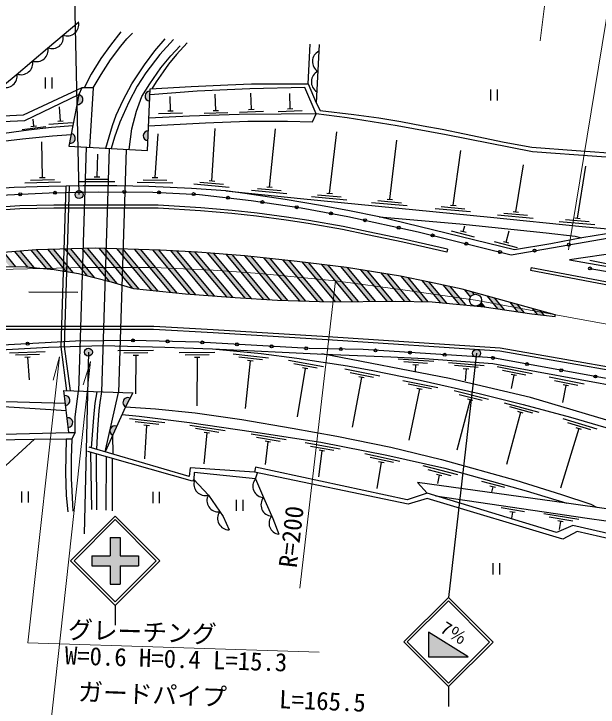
# Model space of a CAD drawing. Units: millimetres at full size, sheet at 1:1000; details may follow other scales. Extents: x 40000 to 680000, y 20000 to 380000.
# Drawn here: x 422678 to 481634, y 260226 to 330182 of the extents above; entities that cross this region are included whole.
import ezdxf
from ezdxf.enums import TextEntityAlignment as Align

# ---------------------------------------------------------------- set-up
doc = ezdxf.new("R2010")
doc.units = ezdxf.units.MM
doc.header["$LTSCALE"] = 1000
doc.linetypes.add('CHAIN', pattern=[18.5, 12, -1.5, 3.5, -1.5])
for name, color, linetype, lineweight in [('M-BGD', 7, 'Continuous', 25), ('M-BMK', 2, 'CHAIN', 13), ('M-BMK-SRVR', 3, 'Continuous', 25), ('M-STR-HTXT', 7, 'Continuous', 13), ('M-STR-STRC', 7, 'Continuous', 25)]:
    doc.layers.add(name, color=color, linetype=linetype, lineweight=lineweight)
doc.styles.add('ＭＳ ゴシック', font='')
doc.styles.get('ＭＳ ゴシック').set_extended_font_data('MS Gothic')

msp = doc.modelspace()

# ---------------------------------------------------------------- hatches: boundary and pattern name
at = {"layer": 'M-BGD'}
for points in [[(429235, 322031), (429043, 321050, 1)], [(436388, 321385), (436432, 322384, 1)], [(436211, 317389), (436256, 318388, 0.41421), (435734, 317910, 0.41421)], [(428466, 318106), (428274, 317124, 0.41421), (428861, 317519, 0.41421)], [(427783, 291667), (427905, 290674, 1)], [(433957, 290516), (434409, 291408, 1)], [(428058, 289433), (428180, 288440, 0.41421), (428615, 288998, 0.41421)], [(432653, 287655), (433068, 288565, 1)]]:
    msp.add_hatch(color=256, dxfattribs=at).paths.add_polyline_path(points)
at = {"layer": 'M-STR-STRC'}
for points in [[(429593, 312159, 0.41421), (429041, 312281, 0.41421), (428918, 311729, 1)], [(426671, 306411), (426098, 306396), (427937, 304189), (428613, 304080)], [(428389, 306458), (427817, 306442), (430045, 303768), (430791, 303576)], [(430108, 306504), (429535, 306489), (432283, 303191), (432490, 303138), (433056, 302967)], [(431870, 306499), (431271, 306515), (434621, 302494), (434739, 302459), (435283, 302403)], [(433667, 306451), (433068, 306467), (436565, 302270), (437206, 302204)], [(435464, 306403), (434865, 306419), (438488, 302072), (439129, 302005)], [(421655, 306104), (421106, 306060), (422257, 304679), (422851, 304669)], [(423303, 306235), (422754, 306191), (424051, 304635), (424687, 304574)], [(424952, 306365), (424923, 306364), (424402, 306322), (425959, 304453), (426595, 304393)], [(437261, 306355), (436662, 306371), (440398, 301888), (441020, 301845)], [(439106, 306251), (438489, 306288), (442264, 301758), (442887, 301714)], [(440955, 306140), (440339, 306177), (444131, 301627), (444753, 301584)], [(442832, 305998), (442205, 306047), (445992, 301502), (446612, 301462)], [(444712, 305850), (444085, 305899), (447850, 301381), (448470, 301341)], [(446608, 305683), (445988, 305750), (445966, 305751), (449696, 301275), (450297, 301257)], [(448537, 305477), (447894, 305546), (451499, 301220), (452100, 301202)], [(450466, 305271), (449823, 305340), (453302, 301165), (453903, 301147)], [(452409, 305049), (451758, 305127), (455087, 301132), (455668, 301138)], [(454361, 304815), (453710, 304893), (456829, 301151), (457409, 301157)], [(456316, 304578), (456252, 304589), (455663, 304659), (458570, 301170), (459151, 301176)], [(458343, 304254), (457667, 304362), (460312, 301189), (460892, 301196)], [(460370, 303931), (459694, 304039), (462075, 301182), (462670, 301170)], [(462432, 303565), (461723, 303713), (463862, 301146), (464458, 301135)], [(464561, 303120), (463851, 303268), (465702, 301048), (466338, 300987)], [(466709, 302651), (465993, 302807), (467610, 300866), (468246, 300806)], [(468914, 302113), (468155, 302321), (468752, 301605, -0.19498), (469115, 301872)], [(471191, 301489), (470432, 301697), (471494, 300424), (472163, 300324)], [(469480, 300731, 0.19498), (469808, 301040), (470156, 300623), (470127, 300627), (469519, 300685)], [(473469, 300865), (472710, 301073), (473500, 300125), (474169, 300025)], [(475746, 300242), (474987, 300450), (475490, 299846), (476138, 299771)], [(430540, 296262, 0.41421), (429988, 296385, 0.41421), (429866, 295832, 1)], [(469711, 296144, 0.41421), (469158, 296266, 0.41421), (469036, 295714, 1)], [(430536, 275496), (432396, 275496), (432397, 277356), (433397, 277356), (433396, 275496), (435256, 275496), (435256, 274496), (433396, 274496), (433395, 272636), (432395, 272636), (432396, 274496), (430536, 274496)], [(464526, 267798), (468526, 265298), (464526, 265298)]]:
    msp.add_hatch(color=256, dxfattribs=at).paths.add_polyline_path(points)

# ---------------------------------------------------------------- linework, layer by layer
at = {"layer": 'M-BGD'}
for p, q in [((452384, 323131), (452561, 327130)), ((453493, 327107), (453181, 321217)), ((425843, 323773), (425843, 322655)), ((426509, 323773), (426509, 322655)), ((430690, 322701), (430317, 316714)), ((470770, 322555), (470770, 321437)), ((471436, 322555), (471436, 321437)), ((438481, 320393), (438443, 321848)), ((443057, 320424), (442983, 322082)), ((446646, 320557), (446586, 322186)), ((450554, 320624), (450532, 322151)), ((427383, 319363), (427288, 320816)), ((438201, 320384), (438761, 320402)), ((442777, 320415), (443337, 320433)), ((446366, 320548), (446925, 320566)), ((449362, 320345), (451761, 320423)), ((450274, 320615), (450834, 320633)), ((437289, 320114), (439688, 320192)), ((441866, 320145), (444264, 320223)), ((445454, 320278), (447853, 320356)), ((424682, 318845), (424620, 319542)), ((426203, 319038), (428597, 319209)), ((427103, 319343), (427662, 319383)), ((423518, 318527), (425902, 318807)), ((424404, 318813), (424960, 318878)), ((442664, 313335), (442978, 318608)), ((448479, 312706), (449093, 318564)), ((436930, 313659), (437231, 318092)), ((454535, 312066), (455263, 318294)), ((425561, 313662), (425515, 317272)), ((460609, 311472), (461323, 317429)), ((429977, 316733), (429215, 292115)), ((432298, 316604), (431537, 292041)), ((434011, 316509), (433252, 291986)), ((467017, 310864), (467769, 316408)), ((431077, 313749), (431141, 316025)), ((473322, 310207), (474099, 314941)), ((479548, 309560), (480388, 314802)), ((424368, 313389), (426767, 313454)), ((425281, 313654), (425841, 313669)), ((429876, 313513), (432276, 313505)), ((430797, 313750), (431357, 313748)), ((435726, 313441), (438126, 313397)), ((436650, 313664), (437210, 313654)), ((423774, 313133), (427373, 313230)), ((427445, 296594), (427941, 312805)), ((427796, 296603), (428291, 312812)), ((429275, 313275), (432875, 313263)), ((435122, 313212), (438721, 313146)), ((440828, 313018), (444414, 312695)), ((441447, 313203), (443838, 312988)), ((442385, 313360), (442943, 313309)), ((448200, 312731), (448757, 312681)), ((446643, 312389), (450228, 312067)), ((447262, 312575), (449652, 312360)), ((454256, 312091), (454814, 312041)), ((452699, 311749), (456285, 311427)), ((453318, 311935), (455709, 311720)), ((459392, 311340), (461783, 311125)), ((460330, 311497), (460888, 311447)), ((458773, 311155), (462359, 310832)), ((465800, 310732), (468190, 310517)), ((466738, 310889), (467296, 310839)), ((465181, 310547), (468767, 310225)), ((472106, 310076), (474496, 309861)), ((473044, 310232), (473601, 310182)), ((471487, 309890), (475072, 309568)), ((477713, 309243), (481298, 308920)), ((478332, 309428), (480722, 309213)), ((479269, 309585), (479827, 309534)), ((468031, 308222), (468191, 308803)), ((466809, 308300), (469128, 307681)), ((467760, 308294), (468301, 308150)), ((472362, 307136), (472671, 308295)), ((471140, 307213), (473459, 306594)), ((472091, 307208), (472632, 307064)), ((466441, 306442), (466375, 306150)), ((480786, 305336), (483140, 304869)), ((474869, 304602), (474813, 304307)), ((425839, 296081), (422242, 295945)), ((428035, 292153), (427445, 296594)), ((428389, 292141), (427796, 296603)), ((436782, 296217), (433182, 296178)), ((436185, 295971), (433785, 295945)), ((442967, 296009), (439367, 295970)), ((425249, 295819), (422851, 295728)), ((424339, 295544), (423779, 295523)), ((424059, 295533), (424216, 293262)), ((435267, 295721), (434707, 295715)), ((434987, 295718), (434958, 291853)), ((442369, 295763), (439970, 295737)), ((441452, 295513), (440892, 295507)), ((441172, 295510), (441140, 290645)), ((448379, 295434), (444802, 295841)), ((447755, 295263), (445371, 295535)), ((465041, 295098), (461449, 295339)), ((446536, 295161), (446024, 290374)), ((446814, 295129), (446258, 295192)), ((453920, 294548), (450382, 295213)), ((453286, 294423), (450927, 294867)), ((464426, 294898), (462031, 295059)), ((463492, 294721), (462933, 294758)), ((463212, 294739), (463185, 294125)), ((470136, 294680), (466548, 294977)), ((469518, 294490), (467126, 294688)), ((474988, 293853), (471458, 294559)), ((452062, 294409), (451265, 289511)), ((452338, 294357), (451787, 294461)), ((459612, 293622), (456082, 294328)), ((458976, 293504), (456623, 293975)), ((468581, 294327), (468023, 294373)), ((468302, 294350), (468203, 293154)), ((474353, 293735), (471999, 294206)), ((457753, 293504), (456816, 288460)), ((458027, 293450), (457478, 293559)), ((465464, 292452), (461934, 293158)), ((473404, 293680), (472854, 293790)), ((473129, 293735), (472861, 292382)), ((480226, 292812), (476696, 293518)), ((479591, 292694), (477237, 293165)), ((464829, 292335), (462475, 292805)), ((478367, 292694), (478028, 290981)), ((478641, 292639), (478092, 292749)), ((431888, 285976), (433252, 291986)), ((463605, 292335), (462549, 287178)), ((463879, 292280), (463330, 292389)), ((470588, 291255), (467097, 292135)), ((469947, 291169), (467620, 291755)), ((468725, 291229), (467385, 286153)), ((468997, 291161), (468454, 291298)), ((475670, 289966), (472193, 290899)), ((475028, 289890), (472710, 290512)), ((473807, 289969), (472404, 284720)), ((474077, 289896), (473537, 290041)), ((437915, 288913), (434338, 289317)), ((437292, 288742), (434907, 289011)), ((481533, 288272), (478089, 289319)), ((436351, 288607), (435794, 288669)), ((436073, 288638), (435848, 285280)), ((444004, 288096), (440448, 288656)), ((443374, 287952), (441003, 288326)), ((479671, 288336), (477827, 282305)), ((480889, 288217), (478593, 288915)), ((479939, 288255), (479403, 288417)), ((432701, 285739), (432653, 287655)), ((442151, 287902), (441862, 284789)), ((442428, 287858), (441874, 287945)), ((450166, 287182), (446614, 287771)), ((415629, 278976), (424773, 287255)), ((449535, 287043), (447167, 287436)), ((448312, 287003), (448031, 284703)), ((448588, 286957), (448035, 287049)), ((455601, 286243), (452058, 286880)), ((454968, 286113), (452606, 286537)), ((454021, 286040), (453469, 286139)), ((430529, 280182), (430461, 285926)), ((431062, 280125), (431023, 285768)), ((432003, 280106), (432013, 285488)), ((453745, 286089), (453407, 283466)), ((461618, 285018), (458100, 285786)), ((460980, 284912), (458635, 285423)), ((432582, 285328), (432601, 280020)), ((459757, 284933), (459315, 282280)), ((460030, 284873), (459483, 284993)), ((447074, 284426), (446970, 283937)), ((467461, 283652), (463977, 284558)), ((466820, 283571), (464498, 284175)), ((447054, 283246), (447278, 283873)), ((465869, 283570), (465328, 283711)), ((465599, 283641), (465411, 282793)), ((472215, 282384), (469892, 282988)), ((423455, 281978), (423455, 280860)), ((424122, 281978), (424122, 280860)), ((436689, 281935), (436689, 280817)), ((437356, 281935), (437356, 280817)), ((471264, 282383), (470722, 282524)), ((470993, 282453), (470877, 281920)), ((445121, 281150), (445121, 280032)), ((445787, 281150), (445787, 280032)), ((474218, 279946), (471850, 280335)), ((473271, 279858), (472719, 279949)), ((472995, 279904), (472904, 279308)), ((479700, 279144), (476147, 279728)), ((479069, 279005), (476700, 279394)), ((478122, 278917), (477569, 279008)), ((477846, 278962), (477696, 278142)), ((471000, 274743), (471000, 273625)), ((471667, 274743), (471667, 273625))]:
    msp.add_line(p, q, dxfattribs=at)
for points in [[(417596, 319649), (422911, 324044), (426083, 326721), (429225, 329361)], [(433473, 328381), (432435, 327014), (431468, 325683), (430489, 324080), (429770, 322713)], [(430690, 322701), (431494, 324076), (432435, 325546), (433456, 326936), (434085, 327654), (434646, 328228)], [(431961, 316623), (432644, 318920), (433004, 319967), (433700, 321462), (434591, 323134), (435865, 325043), (436898, 326459), (437961, 327669)], [(438781, 327599), (437414, 326092), (435997, 324225), (435127, 322881), (434284, 321261), (433357, 319264), (432821, 317754), (432491, 316594)], [(434311, 316493), (434591, 318587), (435039, 320360), (435575, 321859), (436394, 323116), (437522, 324732), (438511, 325958), (439462, 326962)], [(440170, 327242), (439083, 326069), (438285, 325103), (437732, 324342), (437033, 323337), (436614, 322627)], [(429523, 322701), (423627, 319955), (417596, 319649), (413351, 316743), (412987, 315974)], [(430690, 322701), (429523, 322701), (429235, 322031), (428217, 316831), (436167, 316390), (436442, 322617)], [(488010, 315320), (474998, 316270), (466287, 317969), (461371, 318892), (456308, 319702), (453189, 320093), (452051, 322741), (446483, 322627), (441166, 322369), (436416, 322027)], [(436442, 322617), (440572, 322858), (444276, 323016), (446646, 323117), (452384, 323131), (453181, 321217), (453595, 320447), (456974, 320041), (459501, 319677), (461717, 319311), (463962, 318897), (465908, 318541), (468148, 318067), (472157, 317240), (474939, 316716), (479430, 316410), (484098, 316048), (488035, 315741)], [(412987, 315974), (415682, 317879), (417839, 319144), (423768, 319420), (429235, 322031)], [(436278, 318885), (442021, 319186), (446298, 319348), (450280, 319363), (452816, 319275), (453189, 320093)], [(453189, 320093), (449660, 320071), (445413, 320012), (440414, 319864), (436312, 319670)], [(414440, 317001), (417643, 317585), (420911, 318047), (424143, 318474), (426478, 318757), (428625, 318914)], [(412987, 315974), (415953, 316630), (419270, 317081), (423539, 317563), (426576, 317874), (428445, 317997)], [(517810, 307146), (504655, 309811), (496957, 308025), (492791, 307448), (488912, 306854), (478728, 305366), (482767, 304643), (492428, 302961), (502290, 301178), (513070, 299289), (520290, 297986), (528793, 298218), (530032, 304513), (532504, 317380)], [(483729, 308202), (479973, 307576), (476864, 306991), (473192, 306366), (459552, 309703), (456536, 310300), (453629, 310843), (450057, 311438), (446222, 312016), (444077, 312314), (440610, 312559), (436302, 312752), (433072, 312822), (429675, 312840), (426207, 312770), (422716, 312647), (417585, 312332)], [(389774, 310358), (391782, 308445), (395184, 308798), (398350, 309392), (401688, 309965), (406826, 310669), (411325, 311138), (416152, 311558), (421321, 311881), (426226, 312111), (431180, 312237), (436716, 312194), (441405, 311961), (446636, 311353), (451680, 310600), (456385, 309729), (463471, 308179), (472871, 305873), (482747, 307597), (492478, 309234)], [(444077, 312314), (451600, 311562), (463235, 310397), (470775, 309666), (480012, 308735), (483344, 308421), (483729, 308202)], [(466441, 306442), (461983, 307453), (458438, 308187), (455899, 308723), (452428, 309315), (450199, 309676), (447213, 310072), (444693, 310338), (441549, 310614), (437233, 310872), (426723, 310890), (423275, 310802), (416837, 310368), (412908, 310032), (407800, 309452), (407045, 309347)], [(466375, 306150), (461920, 307160), (458377, 307893), (455843, 308428), (452379, 309019), (450155, 309379), (447177, 309774), (444665, 310040), (441527, 310314), (437224, 310572), (426727, 310590), (423289, 310502), (416860, 310069), (412938, 309734), (407837, 309154), (407225, 309069)], [(459552, 309703), (467663, 308989), (476401, 308078), (479330, 307762), (479973, 307576)], [(474869, 304602), (490963, 301566), (515502, 297097)], [(480825, 304497), (520247, 297608), (528782, 297778), (528793, 298218)], [(474813, 304307), (490908, 301271), (515449, 296801)], [(390493, 293832), (394648, 294868), (399762, 296051), (403307, 296718), (408258, 297484), (412752, 298039), (417378, 298477), (420949, 298678), (426956, 298667), (436791, 298660), (442802, 298326), (454348, 297628), (471764, 296493), (490553, 293186), (508300, 290017), (531875, 282484), (546619, 279466), (557432, 279297)], [(390565, 293541), (394718, 294577), (399823, 295758), (403357, 296423), (408299, 297187), (412785, 297740), (417401, 298178), (420957, 298378), (426955, 298367), (436782, 298360), (442784, 298026), (454329, 297329), (471728, 296195), (490501, 292890), (508228, 289725), (531799, 282193), (546587, 279166), (557428, 278997)], [(548366, 275811), (546788, 277790), (533836, 279019), (531942, 279728), (530636, 280020), (515670, 285794), (507751, 288813), (491490, 291743), (471025, 295469), (457913, 296304), (452471, 296419), (441344, 297046), (434693, 297232), (428902, 297157), (422153, 296800), (416634, 296408), (410044, 295661), (402620, 294554), (394873, 293248), (391450, 292380), (389035, 291536), (387512, 289858), (386716, 288479)], [(391824, 291912), (393713, 292309), (401842, 293896), (407596, 294791), (413760, 295655), (419465, 296167), (426179, 296560), (431629, 296706), (437913, 296548), (442730, 296396), (453984, 295850), (460732, 295578), (464128, 295395), (471004, 294911), (488617, 291668), (508024, 288250), (530654, 279558), (531916, 279347)], [(442730, 296396), (447635, 295897), (451240, 295434), (453888, 295047), (456331, 294660), (458889, 294185), (463689, 293227), (469634, 291860), (474061, 290771), (478850, 289491), (487360, 286980), (495921, 284435), (505380, 281630), (514389, 277902)], [(514401, 278721), (505291, 282485), (493701, 285926), (484680, 288560), (474810, 291476), (466626, 293376), (453770, 295861)], [(391824, 291912), (392422, 286915), (399370, 287195), (408370, 287446), (428241, 287944)], [(428241, 287944), (427722, 292163), (434678, 291940), (433957, 290516), (431888, 285976)], [(428852, 287939), (428865, 289504), (429187, 292116)], [(431044, 292056), (430839, 290889), (430703, 289457), (430483, 286385)], [(431049, 286221), (431142, 288285), (431299, 290126), (431394, 290963), (431562, 292040)], [(427973, 290122), (420541, 290595), (408275, 291343), (419372, 291124), (427877, 290905)], [(433957, 290516), (436984, 290341), (440987, 289913), (445666, 289238), (450756, 288382), (455273, 287552), (460726, 286454), (465827, 285210), (473321, 283113), (477925, 281683), (480890, 280708), (481457, 280393)], [(433611, 289757), (435315, 289594), (440403, 288961), (446852, 288003), (453648, 286955), (460300, 285667), (466152, 284326), (474364, 282061), (478462, 280819)], [(428241, 287944), (428852, 287939), (428531, 287307)], [(389272, 278473), (388557, 285537), (392525, 286541), (408932, 287000), (424773, 287255), (427961, 287305), (427877, 283916), (427961, 281572), (428130, 279937)], [(427961, 287305), (428531, 287307), (428461, 285364), (428451, 283283), (428514, 282067), (428620, 280014)], [(446970, 283937), (440451, 284374), (440377, 283501), (430270, 286448)], [(447054, 283246), (440862, 283896), (440839, 283212), (440709, 283033), (430144, 286016)], [(506856, 270469), (499592, 274378), (489989, 277105), (489754, 276347), (488790, 276350), (479065, 278557), (477430, 277831), (464397, 281800), (462352, 281156), (447074, 284426)], [(506682, 269995), (499403, 273912), (490199, 276542), (489799, 275094), (488903, 275243), (488945, 275788), (479530, 277951), (478063, 277166), (464399, 281276), (462461, 280714), (446970, 283937)], [(440839, 283212), (442309, 281626), (443783, 279453), (444400, 278123)], [(447054, 283246), (447869, 281393), (448818, 279249), (449401, 277673)], [(516009, 282442), (516050, 279393), (514855, 275788), (514360, 275912), (508678, 276676), (498768, 278077), (487450, 279539), (478449, 280821), (463416, 282882), (464397, 281800)], [(465232, 281545), (480536, 279295), (495865, 277133), (508775, 275292), (514195, 274574)]]:
    msp.add_lwpolyline(points, dxfattribs=at)
for centre in [(423320, 311974), (426817, 312126), (433816, 312217), (437315, 312164), (440811, 311991), (444292, 311626), (447764, 311185), (451226, 310668), (454670, 310046), (458101, 309353), (461520, 308606), (464931, 307821), (468330, 306987), (475226, 306300), (478677, 306887), (471729, 306153), (480825, 304497), (434693, 297232), (424057, 296901), (438191, 297134), (441690, 297027), (445184, 296830), (448679, 296633), (452173, 296436), (455672, 296352), (459170, 296224), (462663, 296002), (466156, 295779), (471025, 295469), (474468, 294842), (477912, 294215), (481355, 293588)]:
    msp.add_circle(centre, 150, dxfattribs=at)
for centre, radius, start, end in [((428057, 329130), 1171, 249.42153, 10.89761), ((426540, 327801), 1130, 248.19804, 12.12694), ((424970, 326531), 1171, 249.42153, 10.89761), ((453973, 325355), 1171, 116.2312, 237.70727), ((423409, 325213), 1171, 249.42153, 10.89761), ((421832, 323923), 1182, 249.78476, 9.45441), ((453865, 323314), 1171, 116.2312, 237.70727), ((429139, 321540), 500, 258.91944, 78.91944), ((436410, 321884), 500, 87.47213, 267.47213), ((436234, 317888), 500, 87.47213, 267.47213), ((428370, 317615), 500, 258.91944, 78.91944), ((427844, 291170), 500, 277.00632, 97.00632), ((434183, 290962), 500, 63.12571, 243.12571), ((428119, 288937), 500, 277.00632, 97.00632), ((432861, 288110), 500, 65.50184, 245.50184), ((441980, 282715), 1137, 158.8411, 286.79722), ((447922, 282512), 1137, 139.74879, 267.70491), ((443295, 281061), 1137, 150.16711, 278.12323), ((448742, 280642), 1135, 139.68783, 268.04442), ((444370, 279260), 1137, 143.55497, 271.51109), ((449533, 278774), 1108, 138.53123, 263.15152)]:
    msp.add_arc(centre, radius, start, end, dxfattribs=at)
at = {"layer": 'M-BMK'}
msp.add_lwpolyline([(381887, 298055), (389290, 299842), (398924, 301677), (409904, 303422), (416028, 304078), (422612, 304434), (429858, 304580), (436814, 304575), (442802, 304303), (447494, 303969), (455146, 303254), (462161, 302295), (469263, 301291), (478637, 299563), (511167, 293608), (567676, 283042)], dxfattribs=at)
at = {"layer": 'M-BMK-SRVR'}
msp.add_circle((469263, 301291), 600, dxfattribs=at)
at = {"layer": 'M-STR-HTXT'}
for p, q in [((483317, 334756), (478640, 306374)), ((476472, 332906), (475776, 327455)), ((451534, 272221), (455146, 303254)), ((427282, 295572), (426635, 293204)), ((430419, 295099), (429660, 292764))]:
    msp.add_line(p, q, dxfattribs=at)
for points in [[(427282, 295572), (424104, 266730), (453500, 265787)], [(456186, 249161), (425470, 249991), (430419, 295099)]]:
    msp.add_lwpolyline(points, dxfattribs=at)
at = {"layer": 'M-STR-STRC'}
for p, q in [((429255, 311944), (428844, 331817)), ((426671, 306411), (428613, 304080)), ((427817, 306442), (430045, 303768)), ((428389, 306458), (430791, 303576)), ((429535, 306489), (432283, 303191)), ((430108, 306504), (433056, 302967)), ((431271, 306515), (434621, 302494)), ((431870, 306499), (435283, 302403)), ((433068, 306467), (436565, 302270)), ((433667, 306451), (437206, 302204)), ((434865, 306419), (438488, 302072)), ((421655, 306104), (422851, 304669)), ((422754, 306191), (424051, 304635)), ((423303, 306235), (424687, 304574)), ((424402, 306322), (425959, 304453)), ((424952, 306365), (426595, 304393)), ((426098, 306396), (427937, 304189)), ((435464, 306403), (439129, 302005)), ((436662, 306371), (440398, 301888)), ((437261, 306355), (441020, 301845)), ((438489, 306288), (442264, 301758)), ((439106, 306251), (442887, 301714)), ((440339, 306177), (444131, 301627)), ((440955, 306140), (444753, 301584)), ((442205, 306047), (445992, 301502)), ((442832, 305998), (446612, 301462)), ((444085, 305899), (447850, 301381)), ((444712, 305850), (448470, 301341)), ((445966, 305751), (449696, 301275)), ((446608, 305683), (450297, 301257)), ((447894, 305546), (451499, 301220)), ((448537, 305477), (452100, 301202)), ((449823, 305340), (453302, 301165)), ((450466, 305271), (453903, 301147)), ((451758, 305127), (455087, 301132)), ((452409, 305049), (455668, 301138)), ((453710, 304893), (456829, 301151)), ((454361, 304815), (457409, 301157)), ((455663, 304659), (458570, 301170)), ((456316, 304578), (459151, 301176)), ((457667, 304362), (460312, 301189)), ((458343, 304254), (460892, 301196)), ((459694, 304039), (462075, 301182)), ((460370, 303931), (462670, 301170)), ((461723, 303713), (463862, 301146)), ((462432, 303565), (464458, 301135)), ((463851, 303268), (465702, 301048)), ((464561, 303120), (466338, 300987)), ((465993, 302807), (467610, 300866)), ((466709, 302651), (468246, 300806)), ((468155, 302321), (468752, 301605)), ((424177, 302119), (429135, 302092)), ((468914, 302113), (469115, 301872)), ((470432, 301697), (471494, 300424)), ((469808, 301040), (470156, 300623)), ((471191, 301489), (472163, 300324)), ((472710, 301073), (473500, 300125)), ((473469, 300865), (474169, 300025)), ((469480, 300731), (469519, 300685)), ((474987, 300450), (475490, 299846)), ((475746, 300242), (476138, 299771)), ((430203, 296047), (429783, 277699)), ((469373, 295929), (466526, 271299)), ((428395, 274996), (432895, 279496)), ((428749, 274996), (432895, 279143)), ((437396, 274996), (432895, 279496)), ((437042, 274996), (432895, 279143)), ((432397, 277356), (432396, 275496)), ((432397, 277356), (433397, 277356)), ((433397, 277356), (433396, 275496)), ((428395, 274996), (432895, 270496)), ((428749, 274996), (432895, 270849)), ((430536, 275496), (430536, 274496)), ((430536, 275496), (432396, 275496)), ((432895, 270849), (437042, 274996)), ((432896, 270496), (437396, 274996)), ((433396, 275496), (435256, 275496)), ((435256, 275496), (435256, 274496)), ((430536, 274496), (432396, 274496)), ((432396, 274496), (432395, 272636)), ((433396, 274496), (433395, 272636)), ((433396, 274496), (435256, 274496)), ((432395, 272636), (433395, 272636)), ((462026, 266799), (466526, 271299)), ((462380, 266799), (466526, 270945)), ((471027, 266798), (466526, 271299)), ((470673, 266798), (466526, 270945)), ((432896, 270496), (432896, 268496)), ((464526, 267798), (464526, 265298)), ((468526, 265298), (464526, 267798)), ((462026, 266799), (466526, 262298)), ((462380, 266799), (466526, 262651)), ((466526, 262651), (470673, 266798)), ((466527, 262298), (471027, 266798)), ((464526, 265298), (468526, 265298)), ((466526, 262298), (466526, 260298))]:
    msp.add_line(p, q, dxfattribs=at)
msp.add_lwpolyline([(420782, 304703), (423875, 304651), (426760, 304377), (429201, 303986), (432490, 303138), (434739, 302459), (439981, 301917), (445004, 301566), (449289, 301287), (454590, 301126), (461231, 301199), (464877, 301126), (470127, 300627), (474958, 299908), (477288, 299638), (477311, 299813), (467910, 302388), (464633, 303104), (461699, 303718), (456252, 304589), (451269, 305185), (445988, 305750), (441210, 306125), (437438, 306351), (430885, 306525), (424923, 306364), (416254, 305673)], dxfattribs=at)
for centre in [(429255, 311944), (430203, 296047), (469373, 295929)]:
    msp.add_circle(centre, 400, dxfattribs=at)

# ---------------------------------------------------------------- texts
at = {"layer": 'M-STR-HTXT', "style": 'ＭＳ ゴシック'}
for s, rotation, p in [('R=200', 83.361, (451759, 274156)), ('グレーチング', 358.162, (428095, 266602)), ('W=0.6 H=0.4 L=15.3', 358.162, (427782, 263995)), ('ガードパイプ', 357.868, (429117, 260333)), ('L=165.5', 357.565, (449399, 259573))]:
    msp.add_text(s, height=1833, rotation=rotation, dxfattribs=at).set_placement(p, align=Align.BOTTOM_LEFT)
at = {"layer": 'M-STR-STRC', "style": 'ＭＳ ゴシック'}
msp.add_text('7％', height=1320, rotation=327.995, dxfattribs=at).set_placement((466526, 266798), align=Align.BOTTOM_CENTER)

doc.saveas('drawing.dxf')
